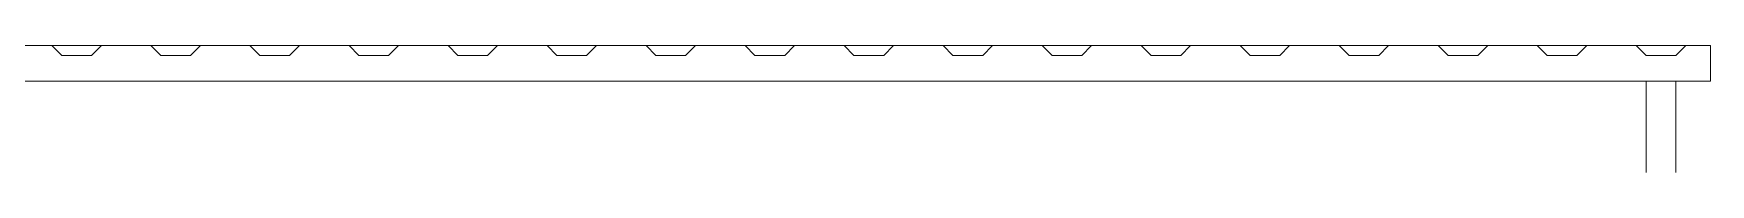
# Model space of a CAD drawing. Header units: millimetres. Extents: x -249154 to 415037, y -45458 to 354837.
# Drawn here: x 58157 to 59004, y 79522 to 79586 of the extents above; entities that cross this region are included whole.
import ezdxf

# ---------------------------------------------------------------- set-up
doc = ezdxf.new("R2010")
doc.units = ezdxf.units.MM
doc.layers.add('M-EQPM-1', color=7, linetype='Continuous', lineweight=9, true_color=0xb2b2b2)

# ---------------------------------------------------------------- blocks, each defined once
blk = doc.blocks.new('radiator_prado_classic_z_tip_30_po exemplyaru - Classic Z Тип 30-500-V222-Объем проектирования 1 этажа')
at = {"layer": 'M-EQPM-1'}
for p, q in [((1600, 228), (0, 228)), ((737.5, 228), (762.5, 228)), ((762.5, 228), (787.5, 228)), ((787.5, 228), (762.5, 228)), ((762.5, 228), (787.5, 228)), ((762.5, 228), (767.5, 223)), ((762.5, 228), (767.5, 223)), ((782.5, 223), (767.5, 223)), ((767.5, 223), (782.5, 223)), ((782.5, 223), (787.5, 228)), ((787.5, 228), (782.5, 223)), ((787.5, 228), (812.5, 228)), ((812.5, 228), (837.5, 228)), ((837.5, 228), (812.5, 228)), ((812.5, 228), (837.5, 228)), ((812.5, 228), (817.5, 223)), ((812.5, 228), (817.5, 223)), ((832.5, 223), (817.5, 223)), ((817.5, 223), (832.5, 223)), ((832.5, 223), (837.5, 228)), ((837.5, 228), (832.5, 223)), ((837.5, 228), (862.5, 228)), ((862.5, 228), (887.5, 228)), ((887.5, 228), (862.5, 228)), ((862.5, 228), (887.5, 228)), ((862.5, 228), (867.5, 223)), ((862.5, 228), (867.5, 223)), ((882.5, 223), (867.5, 223)), ((867.5, 223), (882.5, 223)), ((882.5, 223), (887.5, 228)), ((887.5, 228), (882.5, 223)), ((887.5, 228), (912.5, 228)), ((912.5, 228), (937.5, 228)), ((937.5, 228), (912.5, 228)), ((912.5, 228), (937.5, 228)), ((912.5, 228), (917.5, 223)), ((912.5, 228), (917.5, 223)), ((932.5, 223), (917.5, 223)), ((917.5, 223), (932.5, 223)), ((932.5, 223), (937.5, 228)), ((937.5, 228), (932.5, 223)), ((937.5, 228), (962.5, 228)), ((962.5, 228), (987.5, 228)), ((987.5, 228), (962.5, 228)), ((962.5, 228), (987.5, 228)), ((962.5, 228), (967.5, 223)), ((962.5, 228), (967.5, 223)), ((982.5, 223), (967.5, 223)), ((967.5, 223), (982.5, 223)), ((982.5, 223), (987.5, 228)), ((987.5, 228), (982.5, 223)), ((987.5, 228), (1012.5, 228)), ((1012.5, 228), (1037.5, 228)), ((1037.5, 228), (1012.5, 228)), ((1012.5, 228), (1037.5, 228)), ((1012.5, 228), (1017.5, 223)), ((1012.5, 228), (1017.5, 223)), ((1032.5, 223), (1017.5, 223)), ((1017.5, 223), (1032.5, 223)), ((1032.5, 223), (1037.5, 228)), ((1037.5, 228), (1032.5, 223)), ((1037.5, 228), (1062.5, 228)), ((1062.5, 228), (1087.5, 228)), ((1087.5, 228), (1062.5, 228)), ((1062.5, 228), (1087.5, 228)), ((1062.5, 228), (1067.5, 223)), ((1062.5, 228), (1067.5, 223)), ((1082.5, 223), (1067.5, 223)), ((1067.5, 223), (1082.5, 223)), ((1082.5, 223), (1087.5, 228)), ((1087.5, 228), (1082.5, 223)), ((1087.5, 228), (1112.5, 228)), ((1112.5, 228), (1135.5, 228)), ((1137.5, 228), (1112.5, 228)), ((1112.5, 228), (1137.5, 228)), ((1112.5, 228), (1117.5, 223)), ((1112.5, 228), (1117.5, 223)), ((1132.5, 223), (1117.5, 223)), ((1117.5, 223), (1132.5, 223)), ((1132.5, 223), (1137.5, 228)), ((1137.5, 228), (1132.5, 223)), ((1137.5, 228), (1162.5, 228)), ((1162.5, 228), (1187.5, 228)), ((1187.5, 228), (1162.5, 228)), ((1162.5, 228), (1187.5, 228)), ((1162.5, 228), (1167.5, 223)), ((1162.5, 228), (1167.5, 223)), ((1182.5, 223), (1167.5, 223)), ((1167.5, 223), (1182.5, 223)), ((1182.5, 223), (1187.5, 228)), ((1187.5, 228), (1182.5, 223)), ((1187.5, 228), (1212.5, 228)), ((1212.5, 228), (1237.5, 228)), ((1237.5, 228), (1212.5, 228)), ((1212.5, 228), (1237.5, 228)), ((1212.5, 228), (1217.5, 223)), ((1212.5, 228), (1217.5, 223)), ((1232.5, 223), (1217.5, 223)), ((1217.5, 223), (1232.5, 223)), ((1232.5, 223), (1237.5, 228)), ((1237.5, 228), (1232.5, 223)), ((1237.5, 228), (1262.5, 228)), ((1262.5, 228), (1287.5, 228)), ((1287.5, 228), (1262.5, 228)), ((1262.5, 228), (1287.5, 228)), ((1262.5, 228), (1267.5, 223)), ((1262.5, 228), (1267.5, 223)), ((1282.5, 223), (1267.5, 223)), ((1267.5, 223), (1282.5, 223)), ((1282.5, 223), (1287.5, 228)), ((1287.5, 228), (1282.5, 223)), ((1287.5, 228), (1312.5, 228)), ((1312.5, 228), (1337.5, 228)), ((1337.5, 228), (1312.5, 228)), ((1312.5, 228), (1337.5, 228)), ((1312.5, 228), (1317.5, 223)), ((1312.5, 228), (1317.5, 223)), ((1332.5, 223), (1317.5, 223)), ((1317.5, 223), (1332.5, 223)), ((1332.5, 223), (1337.5, 228)), ((1337.5, 228), (1332.5, 223)), ((1337.5, 228), (1362.5, 228)), ((1362.5, 228), (1387.5, 228)), ((1387.5, 228), (1362.5, 228)), ((1362.5, 228), (1387.5, 228)), ((1362.5, 228), (1367.5, 223)), ((1362.5, 228), (1367.5, 223)), ((1382.5, 223), (1367.5, 223)), ((1367.5, 223), (1382.5, 223)), ((1382.5, 223), (1387.5, 228)), ((1387.5, 228), (1382.5, 223)), ((1387.5, 228), (1412.5, 228)), ((1412.5, 228), (1437.5, 228)), ((1437.5, 228), (1412.5, 228)), ((1412.5, 228), (1437.5, 228)), ((1412.5, 228), (1417.5, 223)), ((1412.5, 228), (1417.5, 223)), ((1432.5, 223), (1417.5, 223)), ((1417.5, 223), (1432.5, 223)), ((1432.5, 223), (1437.5, 228)), ((1437.5, 228), (1432.5, 223)), ((1437.5, 228), (1462.5, 228)), ((1462.5, 228), (1487.5, 228)), ((1487.5, 228), (1462.5, 228)), ((1462.5, 228), (1487.5, 228)), ((1462.5, 228), (1467.5, 223)), ((1462.5, 228), (1467.5, 223)), ((1482.5, 223), (1467.5, 223)), ((1467.5, 223), (1482.5, 223)), ((1482.5, 223), (1487.5, 228)), ((1487.5, 228), (1482.5, 223)), ((1487.5, 228), (1512.5, 228)), ((1512.5, 228), (1537.5, 228)), ((1537.5, 228), (1512.5, 228)), ((1512.5, 228), (1537.5, 228)), ((1512.5, 228), (1517.5, 223)), ((1512.5, 228), (1517.5, 223)), ((1532.5, 223), (1517.5, 223)), ((1517.5, 223), (1532.5, 223)), ((1532.5, 223), (1537.5, 228)), ((1537.5, 228), (1532.5, 223)), ((1537.5, 228), (1562.5, 228)), ((1562.5, 228), (1587.5, 228)), ((1587.5, 228), (1562.5, 228)), ((1562.5, 228), (1587.5, 228)), ((1562.5, 228), (1567.5, 223)), ((1562.5, 228), (1567.5, 223)), ((1582.5, 223), (1567.5, 223)), ((1567.5, 223), (1582.5, 223)), ((1582.5, 223), (1587.5, 228)), ((1587.5, 228), (1582.5, 223)), ((1587.5, 228), (1600, 228)), ((1600, 210), (1600, 228)), ((1600, 228), (1600, 210)), ((0, 210), (1600, 210)), ((1567.76, 210), (32.24, 210)), ((1567.5, 210), (1567.5, 164)), ((1567.5, 210), (1567.5, 164)), ((1567.76, 210), (1567.5, 210)), ((1567.5, 210), (1582.5, 210)), ((1567.76, 210), (1567.5, 210)), ((1567.5, 210), (1567.76, 210)), ((1582.24, 210), (1567.76, 210)), ((1582.24, 210), (1567.76, 210)), ((1567.76, 210), (1582.24, 210)), ((1582.5, 210), (1582.24, 210)), ((1582.5, 210), (1582.24, 210)), ((1582.24, 210), (1582.5, 210)), ((1600, 210), (1582.24, 210)), ((1582.5, 164), (1582.5, 210)), ((1582.5, 164), (1582.5, 210))]:
    blk.add_line(p, q, dxfattribs=at)
blk = doc.blocks.new('1floor')
at = {"layer": 'M-EQPM-1'}
blk.add_blockref('radiator_prado_classic_z_tip_30_po exemplyaru - Classic Z Тип 30-500-V222-Объем проектирования 1 этажа', (57339, 172), dxfattribs=at)

msp = doc.modelspace()

# ---------------------------------------------------------------- block references
msp.add_blockref('1floor', (64.7, 79186.05))

doc.saveas('drawing.dxf')
